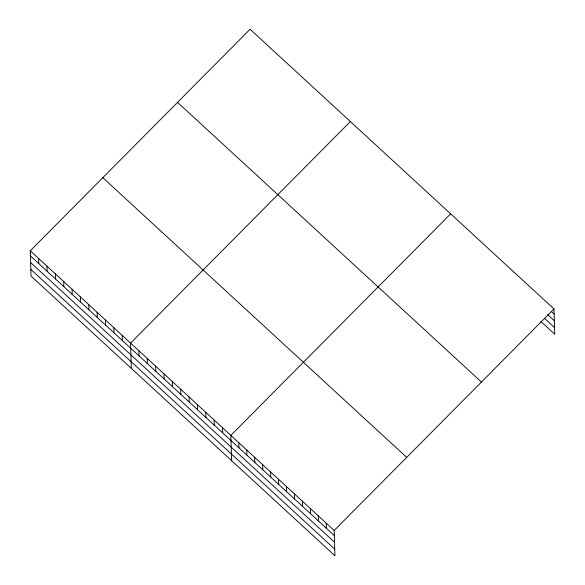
<?xml version="1.0" encoding="UTF-8"?>
<svg xmlns="http://www.w3.org/2000/svg" width="585" height="585" viewBox="0 0 585 585"><rect width="100%" height="100%" fill="white"/><g stroke="black" fill="none" stroke-linecap="round" stroke-linejoin="round"><path stroke-width="0.88" d="M30.274 250.789L334.174 530.478L334.92 555.75L31.027 276.061L30.274 250.789L250.08 29.25L553.973 308.938L554.726 334.21L540.818 321.406M350.364 121.548L130.557 343.088L131.311 368.36M450.647 213.847L230.848 435.386L231.594 460.658M334.174 530.478L553.973 308.938M551.479 311.622L554.127 314.065M547.699 314.613L554.324 320.712M544.591 318.415L554.529 327.563M177.54 102.36L481.44 382.049M102.806 177.679L406.707 457.375M30.427 255.916L334.32 535.604M30.625 262.563L334.518 542.251M30.829 269.414L334.722 549.103M326.225 523.165L326.379 528.292M318.277 515.853L318.43 520.972M310.328 508.533L310.481 513.659M302.379 501.221L302.533 506.347M294.43 493.908L294.584 499.027M286.482 486.588L286.635 491.714M278.533 479.276L278.687 484.402M270.584 471.963L270.738 477.082M262.636 464.644L262.789 469.77M254.694 457.331L254.841 462.45M246.746 450.019L246.892 455.137M238.797 442.699L238.943 447.825M222.49 427.693L222.644 432.82M214.132 420.001L214.286 425.127M205.774 412.308L205.927 417.434M197.416 404.623L197.569 409.741M189.057 396.93L189.211 402.049M180.707 389.237L180.853 394.363M172.348 381.544L172.502 386.67M163.99 373.852L164.144 378.978M155.632 366.159L155.785 371.285M147.274 358.473L147.427 363.592M138.916 350.781L139.069 355.899M122.206 335.395L122.353 340.521M113.848 327.702L114.002 332.828M105.49 320.01L105.644 325.136M97.132 312.324L97.285 317.443M88.774 304.631L88.927 309.75M80.416 296.939L80.569 302.065M72.057 289.246L72.211 294.372M63.706 281.553L63.853 286.679M55.348 273.868L55.502 278.986M46.99 266.175L47.144 271.294M38.632 258.482L38.785 263.601"/></g></svg>
